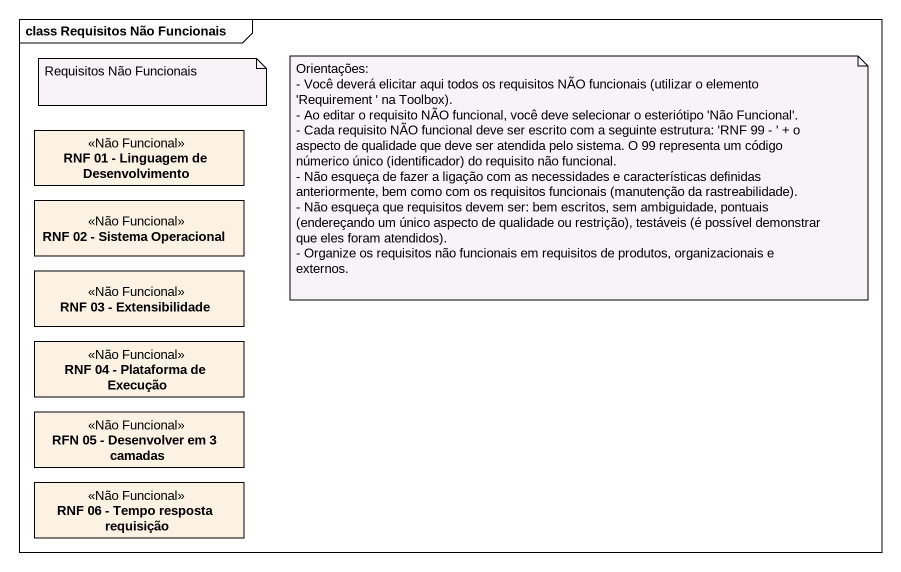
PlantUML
@startuml
mainframe class Requisitos Não Funcionais
hide circle
hide empty members
class "RNF 01 - Linguagem de Desenvolvimento" as RNF_01_Linguagem_de <<Não Funcional>>
class "RNF 02 - Sistema Operacional" as RNF_02_Sistema_Operacional <<Não Funcional>>
class "RNF 03 - Extensibilidade" as RNF_03_Extensibilidade <<Não Funcional>>
class "RNF 04 - Plataforma de Execução" as RNF_04_Plataforma_de <<Não Funcional>>
class "RFN 05 - Desenvolver em 3 camadas" as RFN_05_Desenvolver_em_3 <<Não Funcional>>
class "RNF 06 - Tempo resposta requisição" as RNF_06_Tempo_resposta <<Não Funcional>>
note as N1
  Requisitos Não Funcionais
end note
note as N2
  Orientações:
  - Você deverá elicitar aqui todos os requisitos NÃO funcionais (utilizar o elemento 'Requirement ' na Toolbox).
  - Ao editar o requisito NÃO funcional, você deve selecionar o esteriótipo 'Não Funcional'.
  - Cada requisito NÃO funcional deve ser escrito com a seguinte estrutura: 'RNF 99 - ' + o aspecto de qualidade que deve ser atendida pelo sistema. O 99 representa um código númerico único (identificador) do requisito não funcional.
  - Não esqueça de fazer a ligação com as necessidades e características definidas anteriormente, bem como com os requisitos funcionais (manutenção da rastreabilidade).
  - Não esqueça que requisitos devem ser: bem escritos, sem ambiguidade, pontuais (endereçando um único aspecto de qualidade ou restrição), testáveis (é possível demonstrar que eles foram atendidos).
  - Organize os requisitos não funcionais em requisitos de produtos, organizacionais e externos.
end note
@enduml
